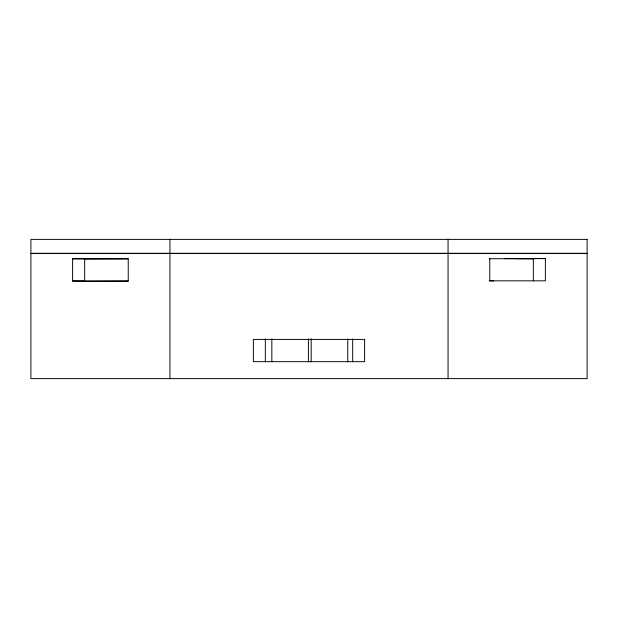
<?xml version="1.0" encoding="UTF-8"?>
<svg xmlns="http://www.w3.org/2000/svg" width="618" height="618" viewBox="0 0 618 618"><rect width="100%" height="100%" fill="white"/><g stroke="black" fill="none" stroke-linecap="round" stroke-linejoin="round"><path stroke-width="0.93" d="M84.125 259.035L128.235 258.772M84.125 281.283L128.235 281.02M489.232 258.733L545.385 258.579L545.385 280.827L489.232 280.827M545.385 258.579L533.342 258.579L533.342 280.827M72.615 258.772L128.235 258.865L128.235 281.113L72.615 281.02L72.615 258.772L84.658 258.772L84.658 281.352M72.615 281.02L84.658 281.02M516.617 258.633L533.875 258.718M504.574 258.633L533.342 258.772M489.765 280.75L493.604 280.881M489.765 258.502L489.765 280.827M448.05 239.382L448.05 253.287M448.05 253.473L448.05 378.618M352.669 338.819L352.669 361.831M347.764 338.819L347.764 361.831M311.194 338.819L311.194 361.831M308.413 338.819L308.413 361.831M271.843 338.819L271.843 361.831M265.331 338.819L265.331 361.831M169.95 239.382L169.95 253.287M169.95 253.473L169.95 378.618M587.1 239.382L30.9 239.382L30.9 253.287L587.1 253.287L587.1 239.382M587.1 253.473L30.9 253.473L30.9 378.618L587.1 378.618L587.1 253.473M364.62 339.421L253.38 339.421L253.38 361.669L364.62 361.669L364.62 339.421"/></g></svg>
